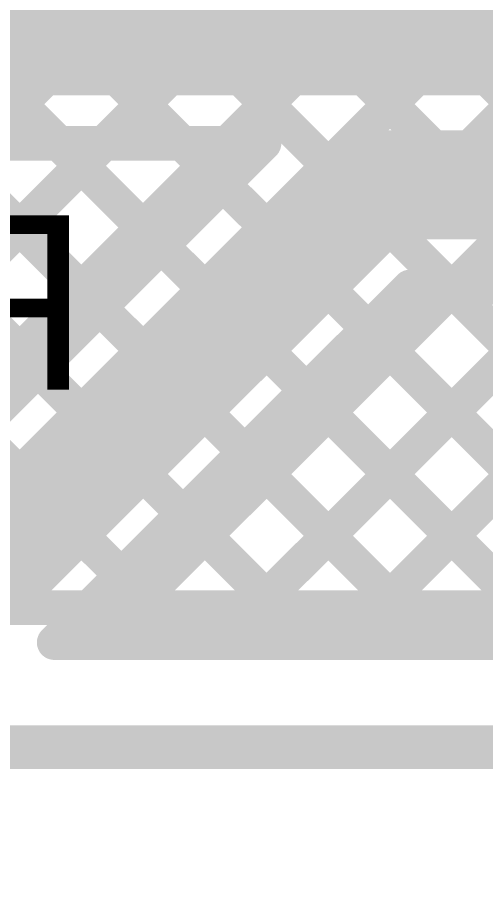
# Model space of a CAD drawing. Header units: millimetres. Extents: x 0.84 to 3.69, y 1.83 to 3.72.
# Drawn here: x 2.5167 to 2.6241, y 1.8581 to 2.0564 of the extents above; entities that cross this region are included whole.
import ezdxf

# ---------------------------------------------------------------- set-up
doc = ezdxf.new("R2010")
doc.units = ezdxf.units.MM
doc.header["$MEASUREMENT"] = 0
for name, color, linetype in [('BottomLayer', 5, 'Continuous'), ('BottomOverlay', 54, 'Continuous'), ('Mechanical2', 216, 'Continuous'), ('TopLayer', 1, 'Continuous')]:
    doc.layers.add(name, color=color, linetype=linetype)

msp = doc.modelspace()

# ---------------------------------------------------------------- linework, layer by layer
at = {"layer": 'BottomLayer'}
for points, const_width in [([(2.479, 2.213), (2.749, 1.943)], 0.012), ([(2.3012, 2.196), (2.5762, 1.921)], 0.008), ([(2.32949, 2.196), (2.60449, 1.921)], 0.008), ([(2.35777, 2.196), (2.63277, 1.921)], 0.008), ([(2.38605, 2.196), (2.66105, 1.921)], 0.008), ([(2.41434, 2.196), (2.68934, 1.921)], 0.008), ([(2.44262, 2.196), (2.71762, 1.921)], 0.008), ([(2.47091, 2.196), (2.74591, 1.921)], 0.008), ([(2.47196, 2.196), (2.73696, 1.931)], 0.008), ([(2.45204, 1.99949), (2.56025, 2.1077)], 0.008), ([(2.45209, 1.97126), (2.5744, 2.09356)], 0.008), ([(2.45816, 1.94904), (2.58854, 2.07942)], 0.008), ([(2.45834, 1.92094), (2.60268, 2.06528)], 0.008), ([(2.43369, 1.868), (2.61682, 2.05114)], 0.008), ([(2.42758, 2.04133), (2.54792, 1.921)], 0.008), ([(2.51497, 1.921), (2.63096, 2.03699)], 0.008), ([(2.54326, 1.921), (2.64511, 2.02285)], 0.008), ([(2.57154, 1.921), (2.65925, 2.00871)], 0.008), ([(2.59982, 1.921), (2.67339, 1.99457)], 0.008), ([(2.45209, 1.98854), (2.51963, 1.921)], 0.008), ([(2.502, 1.921), (2.869, 1.921)], 0.008)]:
    msp.add_lwpolyline(points, dxfattribs=dict(at, const_width=const_width))
at = {"layer": 'BottomLayer', "const_width": 0.004}
for points in [[(2.61482, 2.05114, 1), (2.61882, 2.05114, 1)], [(2.51297, 1.921, 1), (2.51697, 1.921, 1)], [(2.51763, 1.921, 1), (2.52163, 1.921, 1)], [(2.54126, 1.921, 1), (2.54526, 1.921, 1)], [(2.54592, 1.921, 1), (2.54992, 1.921, 1)], [(2.56954, 1.921, 1), (2.57354, 1.921, 1)], [(2.5742, 1.921, 1), (2.5782, 1.921, 1)], [(2.59782, 1.921, 1), (2.60182, 1.921, 1)], [(2.60249, 1.921, 1), (2.60649, 1.921, 1)]]:
    msp.add_lwpolyline(points, format="xyb", close=True, dxfattribs=at)
at = {"layer": 'Mechanical2', "const_width": 0.01}
msp.add_lwpolyline([(2.511, 1.889), (3.548, 1.889)], dxfattribs=at)
at = {"layer": 'TopLayer'}
for points, const_width in [([(2.40292, 2.051), (2.8, 2.051)], 0.025), ([(2.433, 2.0275), (2.57327, 2.0275)], 0.008), ([(2.44963, 1.87063), (2.597, 2.018)], 0.025), ([(2.45928, 1.95016), (2.53662, 2.0275)], 0.008), ([(2.45928, 1.91351), (2.57327, 2.0275)], 0.008), ([(2.45949, 1.92209), (2.5649, 2.0275)], 0.008), ([(2.4697, 2.0275), (2.52148, 1.97572)], 0.008), ([(2.49799, 2.0275), (2.53563, 1.98986)], 0.008), ([(2.52627, 2.0275), (2.54977, 2.004)], 0.008), ([(2.55455, 2.0275), (2.56391, 2.01814)], 0.008), ([(2.597, 2.018), (2.968, 2.018)], 0.025), ([(2.52523, 1.913), (2.60673, 1.9945)], 0.008), ([(2.53526, 1.913), (2.61676, 1.9945)], 0.008), ([(2.56354, 1.913), (2.64504, 1.9945)], 0.008), ([(2.59182, 1.913), (2.67332, 1.9945)], 0.008), ([(2.60673, 1.9945), (2.968, 1.9945)], 0.008), ([(2.61584, 1.9945), (2.69734, 1.913)], 0.008), ([(2.62011, 1.913), (2.70161, 1.9945)], 0.008), ([(2.59714, 1.98491), (2.66905, 1.913)], 0.008), ([(2.583, 1.97077), (2.64077, 1.913)], 0.008), ([(2.56886, 1.95663), (2.61249, 1.913)], 0.008), ([(2.55472, 1.94248), (2.5842, 1.913)], 0.008), ([(2.54058, 1.92834), (2.55592, 1.913)], 0.008), ([(2.52523, 1.913), (2.92518, 1.913)], 0.008)]:
    msp.add_lwpolyline(points, dxfattribs=dict(at, const_width=const_width))
for points, const_width in [([(2.52427, 2.0275, 1), (2.52827, 2.0275, 1)], 0.004), ([(2.53462, 2.0275, 1), (2.53862, 2.0275, 1)], 0.004), ([(2.55255, 2.0275, 1), (2.55655, 2.0275, 1)], 0.004), ([(2.5629, 2.0275, 1), (2.5669, 2.0275, 1)], 0.004), ([(2.57127, 2.0275, 1), (2.57527, 2.0275, 1)], 0.004), ([(2.57127, 2.0275, 1), (2.57527, 2.0275, 1)], 0.004), ([(2.59075, 2.018, 1), (2.60325, 2.018, 1)], 0.0125), ([(2.59075, 2.018, 1), (2.60325, 2.018, 1)], 0.0125), ([(2.56191, 2.01814, 1), (2.56591, 2.01814, 1)], 0.004), ([(2.54777, 2.004, 1), (2.55177, 2.004, 1)], 0.004), ([(2.60473, 1.9945, 1), (2.60873, 1.9945, 1)], 0.004), ([(2.60473, 1.9945, 1), (2.60873, 1.9945, 1)], 0.004), ([(2.61384, 1.9945, 1), (2.61784, 1.9945, 1)], 0.004), ([(2.61476, 1.9945, 1), (2.61876, 1.9945, 1)], 0.004), ([(2.53363, 1.98986, 1), (2.53763, 1.98986, 1)], 0.004), ([(2.59514, 1.98491, 1), (2.59914, 1.98491, 1)], 0.004), ([(2.51948, 1.97572, 1), (2.52348, 1.97572, 1)], 0.004), ([(2.581, 1.97077, 1), (2.585, 1.97077, 1)], 0.004), ([(2.56686, 1.95663, 1), (2.57086, 1.95663, 1)], 0.004), ([(2.55272, 1.94248, 1), (2.55672, 1.94248, 1)], 0.004), ([(2.53858, 1.92834, 1), (2.54258, 1.92834, 1)], 0.004), ([(2.52323, 1.913, 1), (2.52723, 1.913, 1)], 0.004), ([(2.52323, 1.913, 1), (2.52723, 1.913, 1)], 0.004), ([(2.53326, 1.913, 1), (2.53726, 1.913, 1)], 0.004), ([(2.55392, 1.913, 1), (2.55792, 1.913, 1)], 0.004), ([(2.56154, 1.913, 1), (2.56554, 1.913, 1)], 0.004), ([(2.5822, 1.913, 1), (2.5862, 1.913, 1)], 0.004), ([(2.58982, 1.913, 1), (2.59382, 1.913, 1)], 0.004), ([(2.61049, 1.913, 1), (2.61449, 1.913, 1)], 0.004), ([(2.61811, 1.913, 1), (2.62211, 1.913, 1)], 0.004)]:
    msp.add_lwpolyline(points, format="xyb", close=True, dxfattribs=dict(at, const_width=const_width))

# ---------------------------------------------------------------- texts
at = {"layer": 'BottomOverlay', "text_generation_flag": 2}
msp.add_text('R22', height=0.04, dxfattribs=at).set_placement((2.533, 1.971))

doc.saveas('drawing.dxf')
